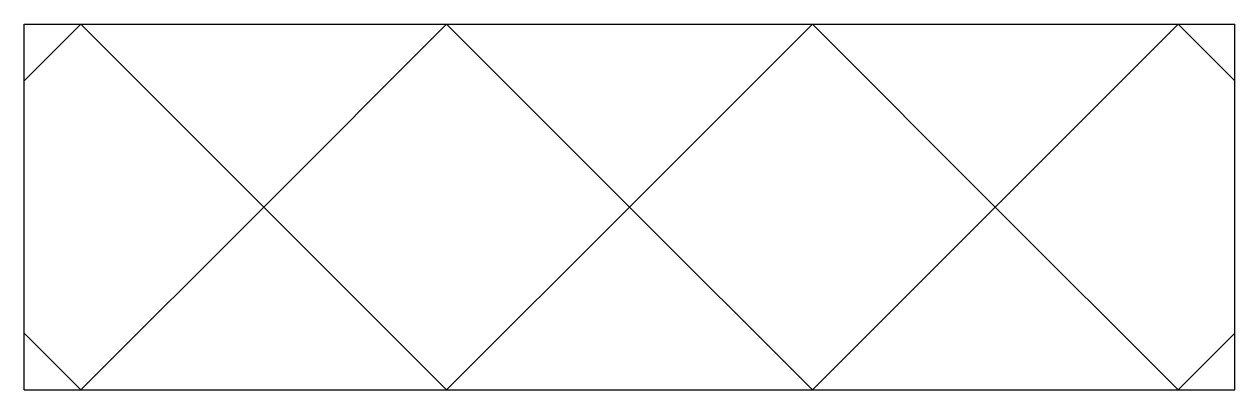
# Model space of a CAD drawing. Extents: x 14.216 to 14.436, y 15.499 to 15.566.
import ezdxf

# ---------------------------------------------------------------- set-up
doc = ezdxf.new("R2010")
doc.units = 0
doc.header["$MEASUREMENT"] = 0
doc.layers.get('0').update_dxf_attribs({"linetype": 'CONTINUOUS'})

msp = doc.modelspace()

# ---------------------------------------------------------------- linework, layer by layer
at = {"color": 8}
for p, q in [((14.21551, 15.55546), (14.22581, 15.56576)), ((14.25911, 15.53246), (14.22581, 15.56576)), ((14.25911, 15.53246), (14.29241, 15.56576)), ((14.32571, 15.53246), (14.29241, 15.56576)), ((14.32571, 15.53246), (14.35901, 15.56576)), ((14.39231, 15.53246), (14.35901, 15.56576)), ((14.39231, 15.53246), (14.42561, 15.56576)), ((14.43592, 15.55546), (14.42561, 15.56576)), ((14.25911, 15.53246), (14.22581, 15.49916)), ((14.25911, 15.53246), (14.29241, 15.49916)), ((14.32571, 15.53246), (14.29241, 15.49916)), ((14.32571, 15.53246), (14.35901, 15.49916)), ((14.39231, 15.53246), (14.35901, 15.49916)), ((14.39231, 15.53246), (14.42561, 15.49916)), ((14.21551, 15.50947), (14.22581, 15.49916)), ((14.43592, 15.50947), (14.42561, 15.49916))]:
    msp.add_line(p, q, dxfattribs=at)
for p, q in [((14.21551, 15.56576), (14.43592, 15.56576)), ((14.21551, 15.49916), (14.21551, 15.56576)), ((14.43592, 15.49916), (14.43592, 15.56576)), ((14.21551, 15.49916), (14.43592, 15.49916))]:
    msp.add_line(p, q)

doc.saveas('drawing.dxf')
